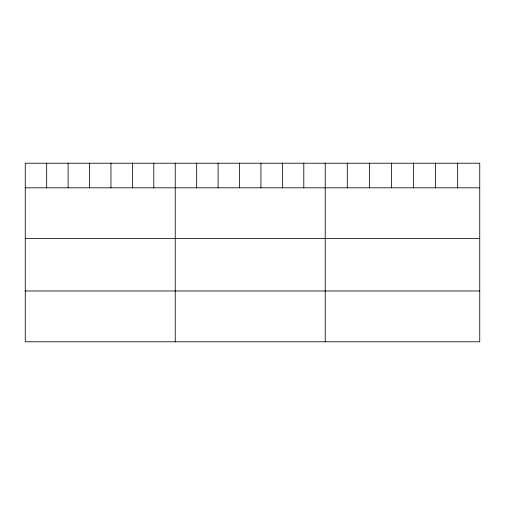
<?xml version="1.0" encoding="UTF-8"?>
<svg xmlns="http://www.w3.org/2000/svg" width="505" height="505" viewBox="0 0 505 505"><rect width="100%" height="100%" fill="white"/><g stroke="black" fill="none" stroke-linecap="round" stroke-linejoin="round"><path stroke-width="0.76" d="M479.75 187.816L479.75 341.784L25.25 341.784L25.25 163.216L479.75 163.216L479.75 187.816L25.25 187.816M25.25 238.625L479.75 238.625M25.25 290.975L479.75 290.975M457.675 163.216L457.675 187.816M435.6 163.216L435.6 187.816M413.526 163.216L413.526 187.816M391.444 163.216L391.444 187.816M369.37 163.216L369.37 187.816M347.295 163.216L347.295 187.816M325.22 163.216L325.22 341.784M303.795 163.216L303.795 187.816M282.364 163.216L282.364 187.816M260.94 163.216L260.94 187.816M239.515 163.216L239.515 187.816M218.091 163.216L218.091 187.816M196.66 163.216L196.66 187.816M175.235 163.216L175.235 341.784M153.81 163.216L153.81 187.816M132.379 163.216L132.379 187.816M110.955 163.216L110.955 187.816M89.53 163.216L89.53 187.816M68.106 163.216L68.106 187.816M46.675 163.216L46.675 187.816"/></g></svg>
